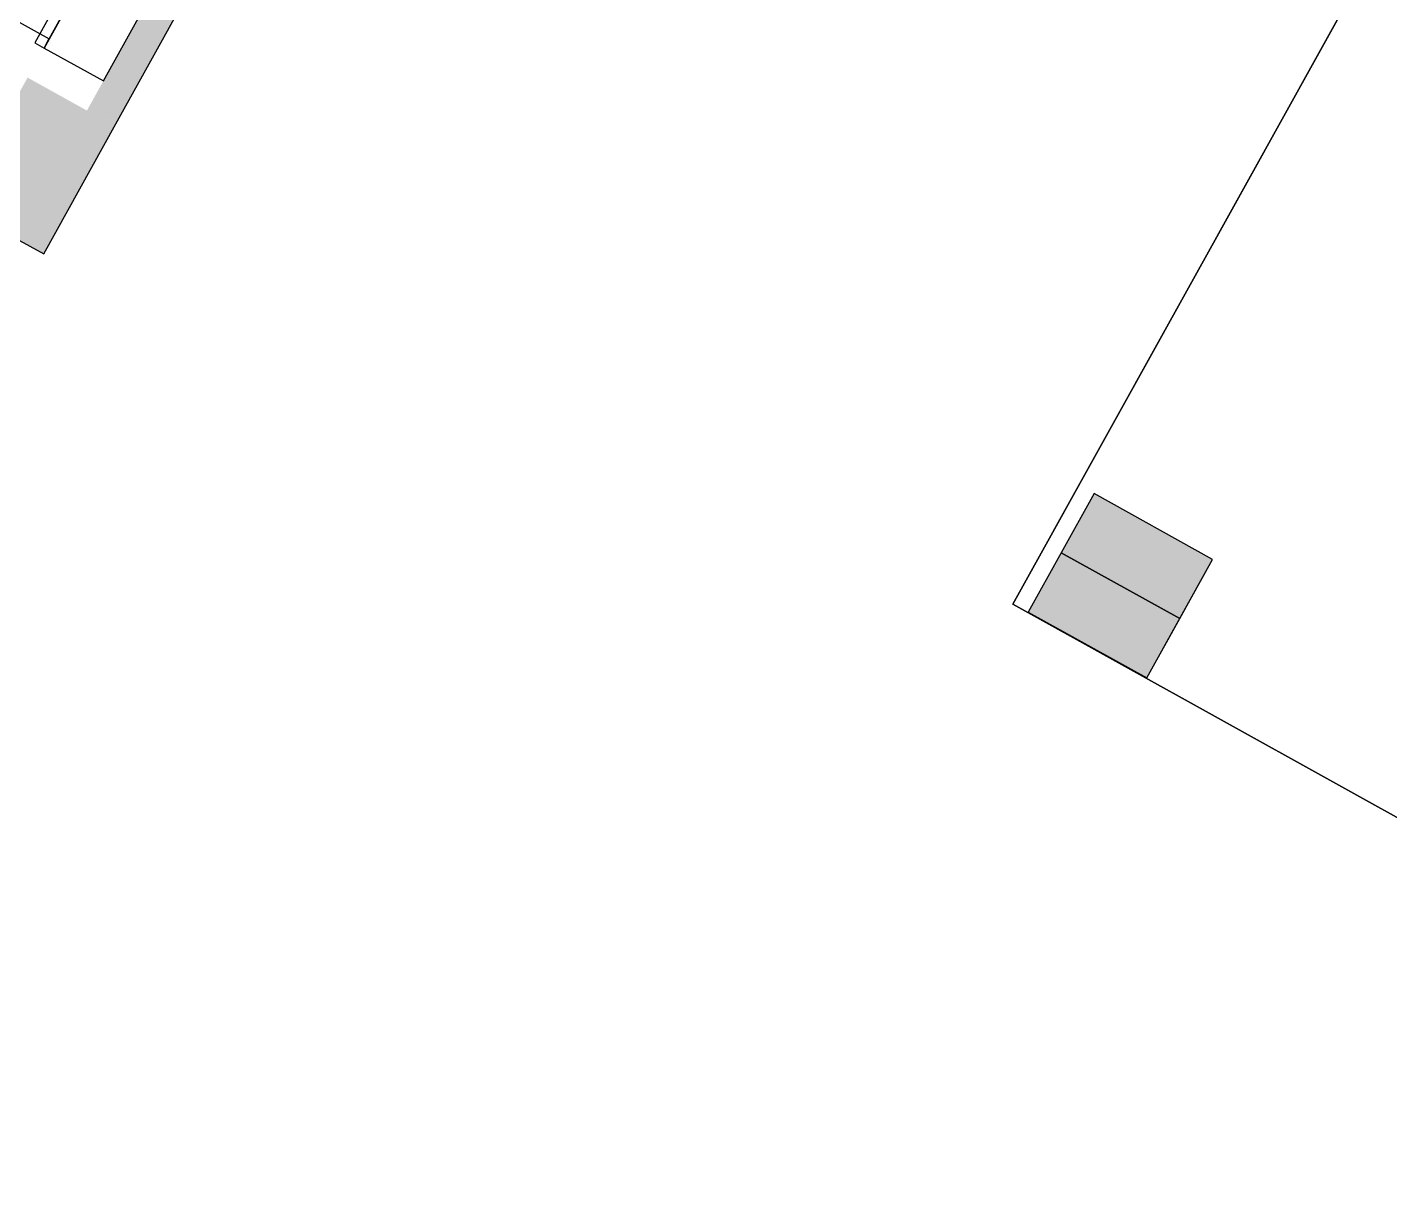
# Model space of a CAD drawing. Header units: metres. Extents: x 2.3 to 42.8, y 0.9 to 31.9.
# Drawn here: x 21.578 to 22.844, y 13.201 to 14.276 of the extents above; entities that cross this region are included whole.
import ezdxf

# ---------------------------------------------------------------- set-up
doc = ezdxf.new("R2010")
doc.units = ezdxf.units.M
for name, color, linetype in [('ARREDI', 9, 'Continuous'), ('PARETI_STRUTTURE', 7, 'Continuous'), ('PILASTRI_SETTI', 8, 'Continuous')]:
    doc.layers.add(name, color=color, linetype=linetype)

msp = doc.modelspace()

# ---------------------------------------------------------------- linework, layer by layer
at = {"layer": 'ARREDI'}
for points in [[(21.6489, 14.2259), (22.2128, 15.2413), (22.1577, 15.2719), (21.5938, 14.2564)], [(22.6486, 13.7264), (22.6791, 13.7815), (22.569, 13.8427), (22.5384, 13.7876)], [(22.618, 13.6713), (22.6486, 13.7264), (22.5384, 13.7876), (22.5078, 13.7325)]]:
    msp.add_lwpolyline(points, close=True, dxfattribs=at)
at = {"layer": 'PARETI_STRUTTURE'}
for points in [[(26.1248, 11.7238), (22.4937, 13.7399), (25.3861, 18.949)], [(24.1771, 16.7717), (22.4937, 13.7399)], [(21.6606, 14.186), (22.8206, 16.2752), (22.7948, 16.2895)], [(19.4086, 15.481), (21.5986, 14.265), (22.7091, 16.265)], [(22.7091, 16.265), (21.5986, 14.265)], [(22.0298, 15.0619), (21.5852, 14.2612)], [(21.5852, 14.2612), (21.5938, 14.2564), (21.5986, 14.2651)], [(21.5677, 14.0796), (21.5935, 14.0652), (21.6606, 14.186)], [(22.4937, 13.7399), (26.1248, 11.7238)]]:
    msp.add_lwpolyline(points, dxfattribs=at)
for points in [[(21.6489, 14.2259), (22.2128, 15.2413), (22.1577, 15.2719), (21.5938, 14.2564)], [(22.5078, 13.7325), (22.618, 13.6713), (22.6791, 13.7815), (22.569, 13.8427)], [(22.6486, 13.7264), (22.6791, 13.7815), (22.569, 13.8427), (22.5384, 13.7876)], [(22.618, 13.6713), (22.6486, 13.7264), (22.5384, 13.7876), (22.5078, 13.7325)]]:
    msp.add_lwpolyline(points, close=True, dxfattribs=at)
at = {"layer": 'PILASTRI_SETTI'}
for points in [[(21.6606, 14.186), (22.8206, 16.2752), (21.6347, 14.2003), (22.7948, 16.2895)], [(21.5677, 14.0796), (21.6336, 14.1983), (21.5126, 14.1101), (21.5785, 14.2289)], [(21.5935, 14.0652), (21.6605, 14.186), (21.5677, 14.0796), (21.6347, 14.2003)], [(22.618, 13.6713), (22.6791, 13.7815), (22.5078, 13.7325), (22.569, 13.8427)], [(22.6486, 13.7264), (22.6791, 13.7815), (22.5384, 13.7876), (22.569, 13.8427)], [(22.618, 13.6713), (22.6486, 13.7264), (22.5078, 13.7325), (22.5384, 13.7876)]]:
    msp.add_solid(points, dxfattribs=at)

doc.saveas('drawing.dxf')
